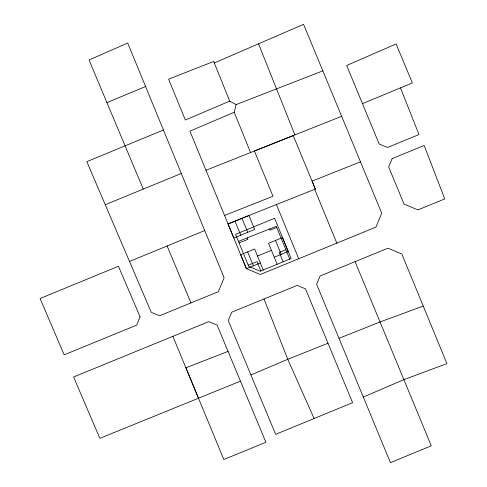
<?xml version="1.0" encoding="UTF-8"?>
<svg xmlns="http://www.w3.org/2000/svg" width="487" height="487" viewBox="0 0 487 487"><rect width="100%" height="100%" fill="white"/><g stroke="black" fill="none" stroke-linecap="round" stroke-linejoin="round"><path stroke-width="0.73" d="M234.241 112.266L236.146 104.577L322.844 70.865L381.735 213.215L375.958 227.094L260.283 274.479L246.404 268.672L189.924 131.143L234.241 112.266L250.562 152.547M214.298 62.969L303.578 24.35L322.844 70.865M363.284 397.045L403.893 379.647L446.92 363.6L401.818 254.007L387.938 248.2L320.105 275.983L316.647 284.323L390.44 462.65L431.263 445.818L355.09 261.653M229.724 101.126L185.346 120.003L168.605 79.174L213.677 61.441L229.724 101.126L236.146 104.577M250.921 374.947L287.774 359.29L327.994 343.244L352.594 402.676L275.642 434.349L228.251 320.543L231.715 312.204L297.167 285.406L305.507 288.87L327.994 343.244M163.431 129.999L86.838 161.641L151.238 312.295L159.608 315.759L218.316 291.701L224.123 277.791L127.722 43.045L89.036 59.968L106.921 102.599L145.576 86.522M362.468 103.652L412.355 82.936L396.095 43.982L346.665 65.477L379.178 143.994L387.518 147.488L418.978 134.57L400.497 87.849M105.235 204.723L181.286 173.469M129.499 261.446L204.735 230.552M239.093 242.94L247.84 239.342L247.244 237.887M276.719 227.459L270.115 230.174L269.628 228.981M257.52 256.089L271.442 250.361M248.254 265.214L257.002 261.616L260.862 270.991M285.887 249.734L279.282 252.455L283.136 261.829M260.338 262.943L246.416 268.672L240.688 254.75L254.61 249.021L263.242 270.011M274.26 257.215L288.182 251.493L282.454 237.571L268.532 243.293L277.164 264.283M240.444 381.151L99.841 438.355L73.622 376.993L208.74 321.627L217.111 325.091L265.884 442.299L223.825 459.491L172.885 336.322M338.982 338.337L380.049 321.962L423.258 306.061M206.001 170.28L341.637 116.296M224.55 215.473L272.988 196.231L254.415 151.043L293.223 135.569L315.351 189.066L314.687 189.34L336.815 243.11M360.483 161.848L312.07 181.115L315.351 189.066L227.977 223.837M238.447 241.382L276.263 226.339L289.741 259.108M228.068 351.377L185.918 367.813L198.477 398.22M314.115 418.516L287.774 359.29L263.991 298.988M106.921 102.599L143.257 189.096M167.132 245.996L190.947 302.902M276.421 204.57L298.701 258.737M275.496 240.432L281.218 254.354M242.015 218.389L247.743 232.311M235.057 221.256L240.779 235.178M247.652 251.882L253.374 265.805M294.909 134.905L258.536 43.83M140.067 316.781L136.634 325.152L64.168 354.834L40.08 298.507L118.451 266.261L140.067 316.781M392.126 158.628L388.663 166.938L404.046 204.12L417.925 209.903L444.753 198.909L424.159 145.473L392.126 158.628M248.979 215.528L228.093 224.117L233.821 238.04L254.701 229.45L248.979 215.528M274.589 218.261L235.55 234.326L248.735 266.377L260.295 271.222L291.153 258.53L274.589 218.261"/></g></svg>
